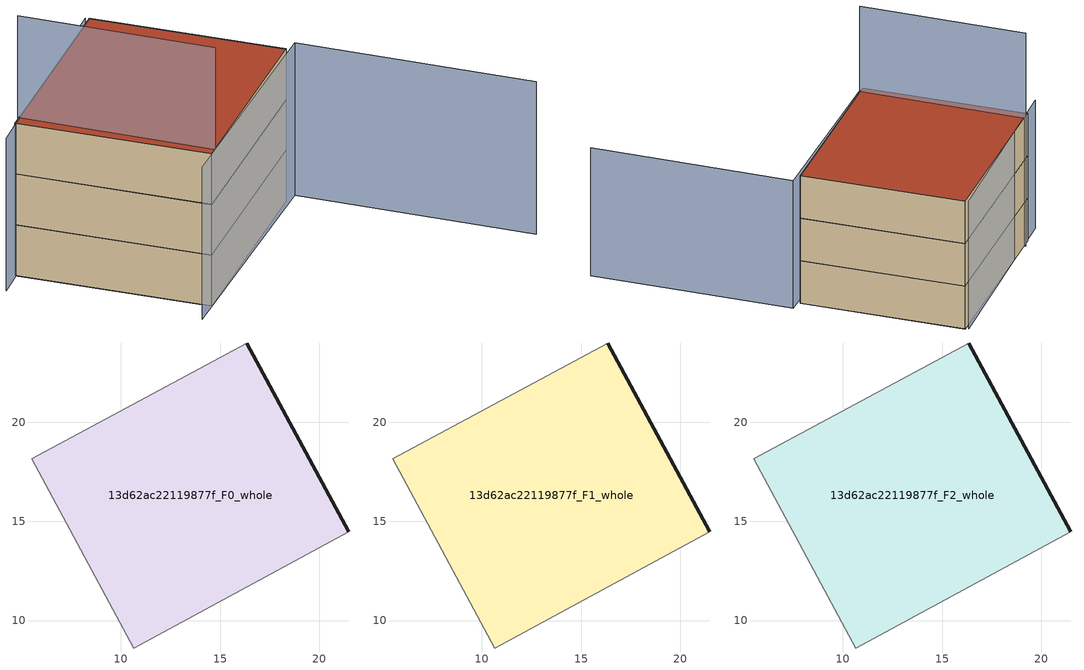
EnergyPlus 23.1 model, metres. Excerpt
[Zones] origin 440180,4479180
13d62ac22119877f_F0_whole
 floor ground (EU_floor_Construction): 21.49,14.46 16.36,23.99 5.51,18.14 10.64,8.62 z0
 wall outside (EU_wall_Construction): 16.36,23.99 21.49,14.46 z0:3
 wall adiabatic (EU_wall_Construction): 21.49,14.46 10.64,8.62 5.51,18.14 16.36,23.99 z0:3
13d62ac22119877f_F1_whole
 floor to 13d62ac22119877f_F0_whole (EU_floor_Construction): 21.49,14.46 16.36,23.99 5.5,18.14 10.64,8.62 z3
 wall outside (EU_wall_Construction): 16.36,23.99 21.49,14.46 z3:6
 wall adiabatic (EU_wall_Construction): 21.49,14.46 10.64,8.62 5.51,18.14 16.36,23.99 z3:6
13d62ac22119877f_F2_whole
 floor to 13d62ac22119877f_F1_whole (EU_floor_Construction): 21.49,14.46 16.36,23.99 5.5,18.14 10.64,8.62 z6
 wall outside (EU_wall_Construction): 16.36,23.99 21.49,14.46 z6:9
 wall adiabatic (EU_wall_Construction): 21.49,14.46 10.64,8.62 5.51,18.14 16.36,23.99 z6:9
 roof outside (EU_roof_Construction): 16.36,23.99 21.49,14.46 10.64,8.62 5.51,18.14 z9
shading: 6.06,18.54 11.1,8.85 z0:15; 9.27,7.87 22.28,14.65 / 22.28,14.65 28.44,2.83 / 16.2,24.12 4,17.24 z0:9
[Building]
EU S2 Campaign: North Axis=0; Terrain=City; Solar Distribution=FullExterior
[Site:Location]
Madrid: Latitude=40.5; Longitude=-3.5; Time Zone=1; Elevation=609
[SizingPeriod:WeatherFileDays]
AnnualSizingPeriod: Begin Month=1; Begin Day of Month=1; End Month=12; End Day of Month=31; Day of Week for Start Day=Monday; Use Weather File Daylight Saving Period=No; Use Weather File Rain and Snow Indicators=No
[MATERIAL]
EU_InternalMass_Material: Roughness=MediumRough; Thickness=0.1; Conductivity=1; Density=1800; Specific Heat=900; Thermal Absorptance=0.9; Solar Absorptance=0.7; Visible Absorptance=0.7
[MATERIAL:NOMASS] Roughness=MediumRough; Thermal Absorptance=0.9; Solar Absorptance=0.7; Visible Absorptance=0.7
Name | Thermal Resistance
EU_wall_NoMass | 1.60022
EU_roof_NoMass | 1.57597
EU_floor_NoMass | 0.470652
[CONSTRUCTION]
EU_wall_Construction: EU_wall_NoMass
EU_roof_Construction: EU_roof_NoMass
EU_floor_Construction: EU_floor_NoMass
EU_InternalMass_Construction: EU_InternalMass_Material
[ZONE] Type=1; Multiplier=1; Ceiling Height=autocalculate; Volume=400.344; Floor Area=autocalculate; Part of Total Floor Area=Yes
13d62ac22119877f_F0_whole; 13d62ac22119877f_F1_whole; 13d62ac22119877f_F2_whole
[INTERNALMASS] Construction=EU_InternalMass_Construction; Surface Area=133.448
Name | Zone or ZoneList
13d62ac22119877f_F0_whole_EU_InternalMass | 13d62ac22119877f_F0_whole
13d62ac22119877f_F1_whole_EU_InternalMass | 13d62ac22119877f_F1_whole
13d62ac22119877f_F2_whole_EU_InternalMass | 13d62ac22119877f_F2_whole
[OTHEREQUIPMENT] Fuel Type=Electricity; Design Level Calculation Method=Watts/Area; Power per Zone Floor Area=1; Fraction Latent=0; Fraction Radiant=0; Fraction Lost=0; Carbon Dioxide Generation Rate=0; EndUse Subcategory=EU_Step8_InternalGains
Name | Zone or ZoneList or Space or SpaceList | Schedule
EU_Step8_InternalGain_13d62ac22119877f_F0_whole_f000 | 13d62ac22119877f_F0_whole | EU_Step8_GainSchedule_13d62ac22119877f_F0_whole_f000
EU_Step8_InternalGain_13d62ac22119877f_F1_whole_f000 | 13d62ac22119877f_F1_whole | EU_Step8_GainSchedule_13d62ac22119877f_F1_whole_f000
EU_Step8_InternalGain_13d62ac22119877f_F2_whole_f000 | 13d62ac22119877f_F2_whole | EU_Step8_GainSchedule_13d62ac22119877f_F2_whole_f000
[ZONEVENTILATION:DESIGNFLOWRATE] Schedule=EU_AlwaysOn; Design Flow Rate Calculation Method=AirChanges/Hour; Air Changes per Hour=0.480704; Ventilation Type=Natural; Fan Pressure Rise=0; Fan Total Efficiency=1; Constant Term Coefficient=1; Temperature Term Coefficient=0; Velocity Term Coefficient=0; Velocity Squared Term Coefficient=0; Minimum Indoor Temperature=-100; Maximum Indoor Temperature=100; Delta Temperature=-100; Minimum Outdoor Temperature=-100; Maximum Outdoor Temperature=100; Maximum Wind Speed=40
Name | Zone or ZoneList or Space or SpaceList
EU_ConstantAir_13d62ac22119877f_F0_whole | 13d62ac22119877f_F0_whole
EU_ConstantAir_13d62ac22119877f_F1_whole | 13d62ac22119877f_F1_whole
EU_ConstantAir_13d62ac22119877f_F2_whole | 13d62ac22119877f_F2_whole
[HVACTEMPLATE:THERMOSTAT] Constant Heating Setpoint=20; Constant Cooling Setpoint=50
EU_HeatOnly_13d62ac22119877f_F0_whole; EU_HeatOnly_13d62ac22119877f_F1_whole; EU_HeatOnly_13d62ac22119877f_F2_whole
[HVACTEMPLATE:ZONE:IDEALLOADSAIRSYSTEM] System Availability Schedule=EU_AlwaysOn; Maximum Heating Supply Air Temperature=50; Minimum Cooling Supply Air Temperature=13; Maximum Heating Supply Air Humidity Ratio=0.0156; Minimum Cooling Supply Air Humidity Ratio=0.0077; Heating Limit=NoLimit; Cooling Limit=NoLimit; Heating Availability Schedule=EU_AlwaysOn; Cooling Availability Schedule=EU_CoolingOff; Dehumidification Control Type=ConstantSensibleHeatRatio; Cooling Sensible Heat Ratio=0.7; Dehumidification Setpoint=60; Humidification Control Type=None; Humidification Setpoint=30; Outdoor Air Method=None; Outdoor Air Flow Rate per Person=0.00944; Outdoor Air Flow Rate per Zone Floor Area=0; Outdoor Air Flow Rate per Zone=0; Demand Controlled Ventilation Type=None; Outdoor Air Economizer Type=NoEconomizer; Heat Recovery Type=None; Sensible Heat Recovery Effectiveness=0.7; Latent Heat Recovery Effectiveness=0.65
Name | Template Thermostat
13d62ac22119877f_F0_whole | EU_HeatOnly_13d62ac22119877f_F0_whole
13d62ac22119877f_F1_whole | EU_HeatOnly_13d62ac22119877f_F1_whole
13d62ac22119877f_F2_whole | EU_HeatOnly_13d62ac22119877f_F2_whole
[SIZING:ZONE] Zone Cooling Design Supply Air Temperature Input Method=SupplyAirTemperature; Zone Cooling Design Supply Air Temperature=13; Zone Heating Design Supply Air Temperature Input Method=SupplyAirTemperature; Zone Heating Design Supply Air Temperature=50; Zone Cooling Design Supply Air Humidity Ratio=0.008; Zone Heating Design Supply Air Humidity Ratio=0.008; Cooling Design Air Flow Method=DesignDay; Cooling Design Air Flow Rate=0; Cooling Minimum Air Flow per Zone Floor Area=0.000762; Cooling Minimum Air Flow=0; Cooling Minimum Air Flow Fraction=0.2; Heating Design Air Flow Method=DesignDay; Heating Design Air Flow Rate=0; Heating Maximum Air Flow per Zone Floor Area=0.002032; Heating Maximum Air Flow=0.141576; Heating Maximum Air Flow Fraction=0.3; Account for Dedicated Outdoor Air System=No; Dedicated Outdoor Air System Control Strategy=NeutralSupplyAir; Dedicated Outdoor Air Low Setpoint Temperature for Design=autosize; Dedicated Outdoor Air High Setpoint Temperature for Design=autosize; Zone Load Sizing Method=Sensible Load Only No Latent Load; Zone Latent Cooling Design Supply Air Humidity Ratio Input Method=HumidityRatioDifference; Zone Cooling Design Supply Air Humidity Ratio Difference=0.005; Zone Latent Heating Design Supply Air Humidity Ratio Input Method=HumidityRatioDifference; Zone Humidification Design Supply Air Humidity Ratio Difference=0.005
13d62ac22119877f_F0_whole; 13d62ac22119877f_F1_whole; 13d62ac22119877f_F2_whole
[SCHEDULE:CONSTANT]
Name | Hourly Value
EU_AlwaysOn | 1
EU_CoolingOff | 0
[SCHEDULE:FILE] Column Number=1; Rows to Skip at Top=0; Number of Hours of Data=8760; Column Separator=Comma; Interpolate to Timestep=No; Minutes per Item=60; Adjust Schedule for Daylight Savings=Yes
Name | File
EU_Step8_GainSchedule_13d62ac22119877f_F0_whole_f000 | ../../schedules/13d62ac22119877f/13d62ac22119877f_F0_whole_f000_gain.csv
EU_Step8_GainSchedule_13d62ac22119877f_F1_whole_f000 | ../../schedules/13d62ac22119877f/13d62ac22119877f_F1_whole_f000_gain.csv
EU_Step8_GainSchedule_13d62ac22119877f_F2_whole_f000 | ../../schedules/13d62ac22119877f/13d62ac22119877f_F2_whole_f000_gain.csv
